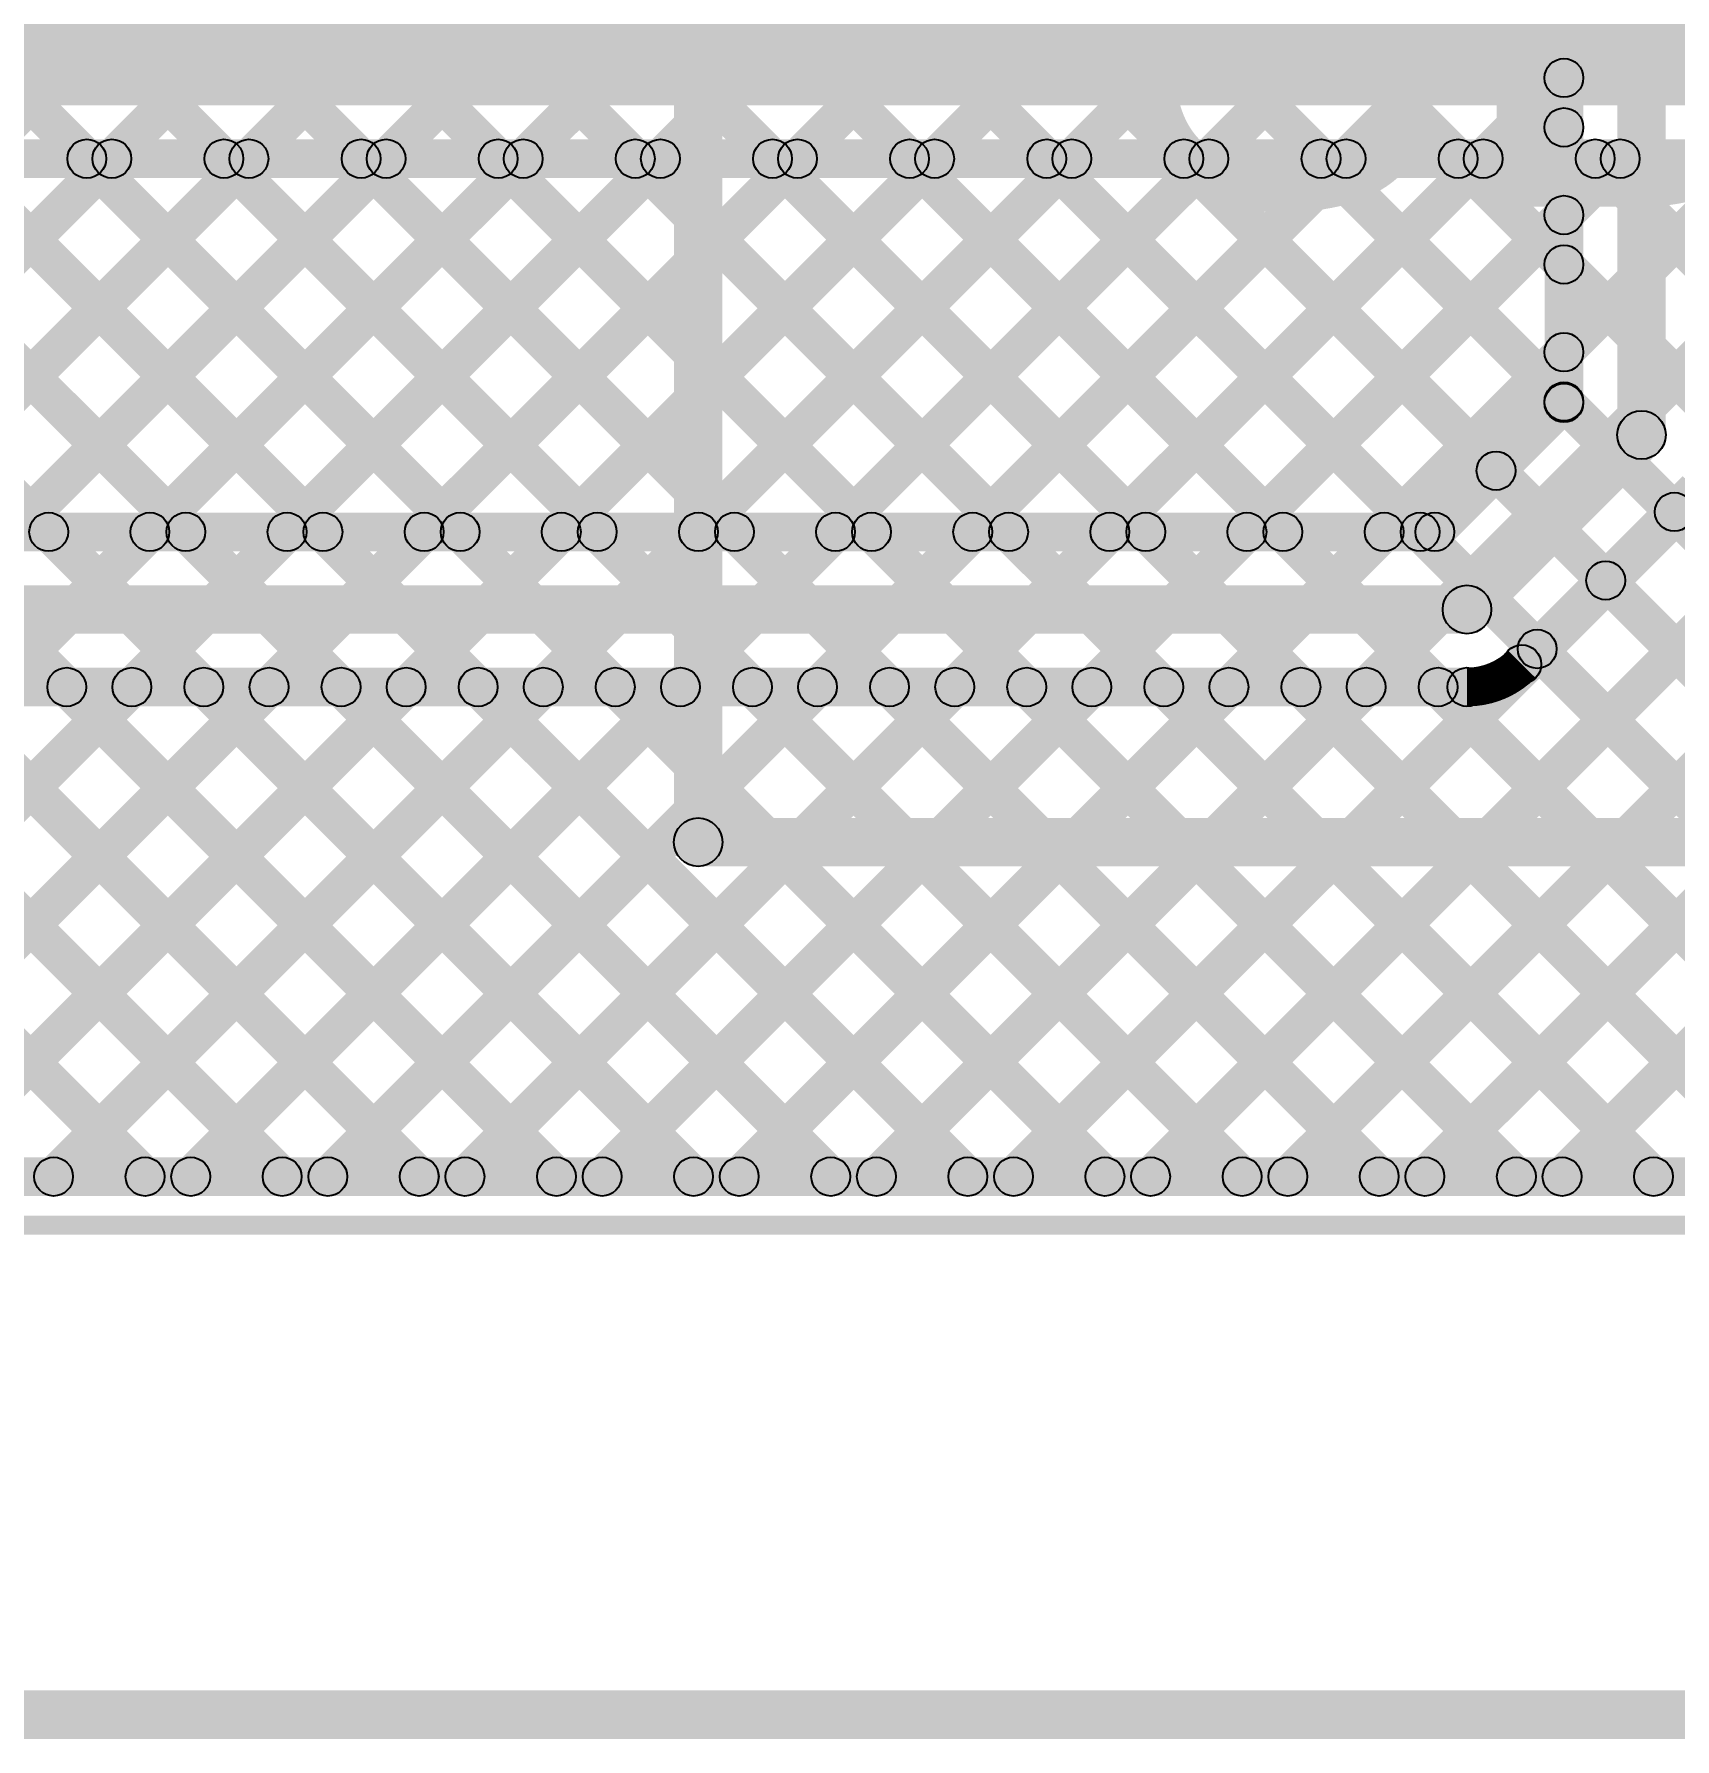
# Model space of a CAD drawing. Header units: millimetres. Extents: x 2.38 to 5.72, y -0.36 to 1.72.
# Drawn here: x 4.6115 to 4.9499, y -0.142 to 0.2097 of the extents above; entities that cross this region are included whole.
import ezdxf

# ---------------------------------------------------------------- set-up
doc = ezdxf.new("R2010")
doc.units = ezdxf.units.MM
doc.header["$MEASUREMENT"] = 0
for name, color, linetype in [('BottomLayer', 5, 'Continuous'), ('BottomOverlay', 54, 'Continuous'), ('Mechanical1', 6, 'Continuous'), ('Mechanical2', 216, 'Continuous'), ('TopLayer', 1, 'Continuous'), ('TopOverlay', 2, 'Continuous'), ('TopPaste', 8, 'Continuous'), ('TopSolder', 216, 'Continuous')]:
    doc.layers.add(name, color=color, linetype=linetype)

# ---------------------------------------------------------------- blocks, each defined once
blk = doc.blocks.new('S______B______4')
at = {"layer": 'TopLayer'}
for points in [[(-0.045, -0.0175), (-0.045, 0.0175), (-0.015, 0.0175), (-0.015, -0.0175)], [(0.015, -0.0175), (0.015, 0.0175), (0.045, 0.0175), (0.045, -0.0175)]]:
    blk.add_hatch(color=1, dxfattribs=at).paths.add_polyline_path(points)
at = {"layer": 'TopOverlay'}
h = blk.add_hatch(color=2, dxfattribs=at)
edge = h.paths.add_edge_path()
edge.add_arc((-0.05, 0.022), 0.0025, 0, 360)
h = blk.add_hatch(color=2, dxfattribs=at)
edge = h.paths.add_edge_path()
edge.add_arc((-0.05, 0.022), 0.0025, 0, 360)
for points in [[(-0.0525, 0.022), (-0.0475, 0.022), (-0.0475, -0.022), (-0.0525, -0.022)], [(0.05, 0.0245), (0.05, 0.0195), (-0.05, 0.0195), (-0.05, 0.0245)], [(0.0475, 0.022), (0.0525, 0.022), (0.0525, -0.022), (0.0475, -0.022)], [(0.05, -0.0195), (0.05, -0.0245), (-0.05, -0.0245), (-0.05, -0.0195)]]:
    blk.add_hatch(color=2, dxfattribs=at).paths.add_polyline_path(points)
h = blk.add_hatch(color=2, dxfattribs=at)
edge = h.paths.add_edge_path()
edge.add_arc((0.05, 0.022), 0.0025, 0, 360)
h = blk.add_hatch(color=2, dxfattribs=at)
edge = h.paths.add_edge_path()
edge.add_arc((0.05, 0.022), 0.0025, 0, 360)
h = blk.add_hatch(color=2, dxfattribs=at)
edge = h.paths.add_edge_path()
edge.add_arc((-0.05, -0.022), 0.0025, 0, 360)
h = blk.add_hatch(color=2, dxfattribs=at)
edge = h.paths.add_edge_path()
edge.add_arc((-0.05, -0.022), 0.0025, 0, 360)
h = blk.add_hatch(color=2, dxfattribs=at)
edge = h.paths.add_edge_path()
edge.add_arc((0.05, -0.022), 0.0025, 0, 360)
h = blk.add_hatch(color=2, dxfattribs=at)
edge = h.paths.add_edge_path()
edge.add_arc((0.05, -0.022), 0.0025, 0, 360)
at = {"layer": 'TopPaste'}
for points in [[(-0.045, -0.0175), (-0.045, 0.0175), (-0.015, 0.0175), (-0.015, -0.0175)], [(0.015, -0.0175), (0.015, 0.0175), (0.045, 0.0175), (0.045, -0.0175)]]:
    blk.add_hatch(color=8, dxfattribs=at).paths.add_polyline_path(points)
at = {"layer": 'TopSolder'}
for points in [[(-0.049, -0.0215), (-0.049, 0.0215), (-0.011, 0.0215), (-0.011, -0.0215)], [(0.011, -0.0215), (0.011, 0.0215), (0.049, 0.0215), (0.049, -0.0215)]]:
    blk.add_hatch(color=216, dxfattribs=at).paths.add_polyline_path(points)
at = {"layer": 'TopOverlay'}
for centre in [(-0.05, 0.022), (-0.05, 0.022), (0.05, 0.022), (0.05, 0.022), (-0.05, -0.022), (-0.05, -0.022), (0.05, -0.022), (0.05, -0.022)]:
    blk.add_circle(centre, 0.0025, dxfattribs=at)
blk.add_text('SB1', height=0.08, rotation=-180, dxfattribs=at).set_placement((0.195, 0.03))
blk = doc.blocks.new('S3B_XH_A_1_LF__SN__B_24')
at = {"layer": 'BottomOverlay'}
for points in [[(0.293, 0.307), (0.293, 0.297), (-0.093, 0.297), (-0.093, 0.307)], [(0.288, 0.302), (0.298, 0.302), (0.298, -0.152), (0.288, -0.152)]]:
    blk.add_hatch(color=54, dxfattribs=at).paths.add_polyline_path(points)
h = blk.add_hatch(color=54, dxfattribs=at)
edge = h.paths.add_edge_path()
edge.add_arc((0.293, 0.302), 0.005, 0, 360)
h = blk.add_hatch(color=54, dxfattribs=at)
edge = h.paths.add_edge_path()
edge.add_arc((0.293, 0.302), 0.005, 0, 360)
blk.add_circle((0.293, 0.302), 0.005, dxfattribs=at)
blk.add_circle((0.293, 0.302), 0.005, dxfattribs=at)

msp = doc.modelspace()

# ---------------------------------------------------------------- hatches: boundary and pattern name
at = {"layer": 'BottomLayer'}
for points in [[(4.58413, 0.16326), (4.57848, 0.16892), (4.92894, 0.51938), (4.93459, 0.51372)], [(4.6226, 0.46092), (4.62825, 0.46658), (4.92983, 0.16501), (4.92417, 0.15935)], [(4.6226, 0.43264), (4.62825, 0.4383), (4.92983, 0.13672), (4.92417, 0.13107)], [(4.6226, 0.40436), (4.62825, 0.41001), (4.91582, 0.12245), (4.91016, 0.11679)], [(4.6226, 0.37607), (4.62825, 0.38173), (4.90015, 0.10983), (4.8945, 0.10417)], [(4.6226, 0.34779), (4.62825, 0.35344), (4.87187, 0.10983), (4.86621, 0.10417)], [(4.58023, 0.13107), (4.57457, 0.13673), (4.78845, 0.35061), (4.79411, 0.34495)], [(4.948, 0.127), (4.938, 0.127), (4.938, 0.345), (4.948, 0.345)], [(4.59103, 0.11359), (4.58538, 0.11925), (4.79276, 0.32664), (4.79842, 0.32098)], [(4.6226, 0.3195), (4.62825, 0.32516), (4.84359, 0.10983), (4.83793, 0.10417)], [(4.69475, 0.10417), (4.68909, 0.10983), (4.89862, 0.31936), (4.90428, 0.3137)], [(4.60989, 0.10417), (4.60424, 0.10983), (4.80425, 0.30985), (4.80991, 0.30419)], [(4.72303, 0.10417), (4.71737, 0.10983), (4.91298, 0.30543), (4.91863, 0.29977)], [(4.53334, 0.29563), (4.53899, 0.30128), (4.73045, 0.10983), (4.72479, 0.10417)], [(4.56162, 0.29563), (4.56728, 0.30128), (4.75873, 0.10983), (4.75308, 0.10417)], [(4.5899, 0.29563), (4.59556, 0.30128), (4.78702, 0.10983), (4.78136, 0.10417)], [(4.61819, 0.29563), (4.62385, 0.30128), (4.8153, 0.10983), (4.80965, 0.10417)], [(4.81683, 0.29497), (4.82249, 0.30063), (4.92983, 0.19329), (4.92417, 0.18763)], [(4.63818, 0.10417), (4.63252, 0.10983), (4.82125, 0.29855), (4.8269, 0.2929)], [(4.931, 0.13363), (4.923, 0.13363), (4.923, 0.29724), (4.931, 0.29724)], [(4.66646, 0.10417), (4.66081, 0.10983), (4.84557, 0.2946), (4.85123, 0.28894)], [(4.75132, 0.10417), (4.74566, 0.10983), (4.92417, 0.28834), (4.92983, 0.28268)], [(4.81631, -0.02883), (4.81065, -0.02317), (5.11717, 0.28335), (5.12283, 0.27769)], [(4.7796, 0.10417), (4.77394, 0.10983), (4.92417, 0.26006), (4.92983, 0.2544)], [(4.57217, 0.22851), (4.57783, 0.23417), (4.70216, 0.10983), (4.69651, 0.10417)], [(4.80788, 0.10417), (4.80223, 0.10983), (4.92417, 0.23177), (4.92983, 0.22612)], [(4.57406, 0.19833), (4.57972, 0.20399), (4.67388, 0.10983), (4.66822, 0.10417)], [(4.83617, 0.10417), (4.83051, 0.10983), (4.92417, 0.20349), (4.92983, 0.19783)], [(4.90116, -0.02883), (4.8955, -0.02317), (5.11717, 0.1985), (5.12283, 0.19284)], [(4.86445, 0.10417), (4.8588, 0.10983), (4.92417, 0.1752), (4.92983, 0.16955)], [(4.5776, 0.16651), (4.58325, 0.17217), (4.6456, 0.10983), (4.63994, 0.10417)], [(4.92944, -0.02883), (4.92379, -0.02317), (5.11717, 0.17021), (5.12283, 0.16456)], [(4.57353, 0.1423), (4.57918, 0.14796), (4.61731, 0.10983), (4.61166, 0.10417)], [(4.89274, 0.10417), (4.88708, 0.10983), (4.92417, 0.14692), (4.92983, 0.14126)], [(4.9032, 0.10417), (4.89754, 0.10983), (4.92417, 0.13646), (4.92983, 0.1308)], [(4.91054, 0.08746), (4.90346, 0.09454), (4.93946, 0.13054), (4.94654, 0.12346)], [(4.92116, 0.07687), (4.9155, 0.08253), (4.95147, 0.1185), (4.95713, 0.11284)], [(4.52217, 0.1088), (4.52783, 0.11446), (4.66546, -0.02317), (4.6598, -0.02883)], [(4.94693, 0.10831), (4.95259, 0.11396), (5.08972, -0.02317), (5.08407, -0.02883)], [(4.59763, 0.103), (4.59763, 0.111), (4.90037, 0.111), (4.90037, 0.103)], [(4.84459, -0.02883), (4.83893, -0.02317), (4.97071, 0.1086), (4.97636, 0.10294)], [(4.93279, 0.09416), (4.93845, 0.09982), (5.06144, -0.02317), (5.05578, -0.02883)], [(4.591, 0.086), (4.591, 0.096), (4.907, 0.096), (4.907, 0.086)], [(4.87287, -0.02883), (4.86722, -0.02317), (4.98397, 0.09358), (4.98962, 0.08792)], [(4.51702, 0.08567), (4.52267, 0.09133), (4.63717, -0.02317), (4.63152, -0.02883)], [(4.91865, 0.08002), (4.92431, 0.08568), (5.03315, -0.02317), (5.0275, -0.02883)], [(4.53346, -0.02883), (4.52781, -0.02317), (4.62881, 0.07783), (4.63446, 0.07217)], [(4.56175, -0.02883), (4.55609, -0.02317), (4.65709, 0.07783), (4.66275, 0.07217)], [(4.59003, -0.02883), (4.58437, -0.02317), (4.68537, 0.07783), (4.69103, 0.07217)], [(4.58705, 0.07221), (4.5927, 0.07787), (4.69374, -0.02317), (4.68809, -0.02883)], [(4.591, 0.071), (4.591, 0.079), (4.907, 0.079), (4.907, 0.071)], [(4.61832, -0.02883), (4.61266, -0.02317), (4.71366, 0.07783), (4.71932, 0.07217)], [(4.61537, 0.07217), (4.62103, 0.07783), (4.72203, -0.02317), (4.71637, -0.02883)], [(4.6466, -0.02883), (4.64094, -0.02317), (4.74194, 0.07783), (4.7476, 0.07217)], [(4.64366, 0.07217), (4.64931, 0.07783), (4.75031, -0.02317), (4.74466, -0.02883)], [(4.67488, -0.02883), (4.66923, -0.02317), (4.77023, 0.07783), (4.77588, 0.07217)], [(4.67194, 0.07217), (4.6776, 0.07783), (4.7786, -0.02317), (4.77294, -0.02883)], [(4.70317, -0.02883), (4.69751, -0.02317), (4.79851, 0.07783), (4.80417, 0.07217)], [(4.70022, 0.07217), (4.70588, 0.07783), (4.80688, -0.02317), (4.80122, -0.02883)], [(4.73145, -0.02883), (4.7258, -0.02317), (4.8268, 0.07783), (4.83245, 0.07217)], [(4.72851, 0.07217), (4.73416, 0.07783), (4.83516, -0.02317), (4.82951, -0.02883)], [(4.75974, -0.02883), (4.75408, -0.02317), (4.85508, 0.07783), (4.86074, 0.07217)], [(4.75679, 0.07217), (4.76245, 0.07783), (4.86345, -0.02317), (4.85779, -0.02883)], [(4.78802, -0.02883), (4.78236, -0.02317), (4.88336, 0.07783), (4.88902, 0.07217)], [(4.78508, 0.07217), (4.79073, 0.07783), (4.89173, -0.02317), (4.88608, -0.02883)], [(4.81336, 0.07217), (4.81902, 0.07783), (4.92002, -0.02317), (4.91436, -0.02883)], [(4.84165, 0.07217), (4.8473, 0.07783), (4.9483, -0.02317), (4.94265, -0.02883)], [(4.86993, 0.07217), (4.87559, 0.07783), (4.97659, -0.02317), (4.97093, -0.02883)], [(4.89821, 0.07217), (4.90387, 0.07783), (5.00487, -0.02317), (4.99921, -0.02883)], [(3.107, -0.03), (3.107, -0.022), (5.12, -0.022), (5.12, -0.03)]]:
    msp.add_hatch(color=5, dxfattribs=at).paths.add_polyline_path(points)
h = msp.add_hatch(color=5, dxfattribs=at)
edge = h.paths.add_edge_path()
edge.add_arc((4.927, 0.20066), 0.004, 0, 360)
h = msp.add_hatch(color=5, dxfattribs=at)
edge = h.paths.add_edge_path()
edge.add_arc((4.927, 0.19046), 0.004, 0, 360)
h = msp.add_hatch(color=5, dxfattribs=at)
edge = h.paths.add_edge_path()
edge.add_arc((4.927, 0.17238), 0.004, 0, 360)
h = msp.add_hatch(color=5, dxfattribs=at)
edge = h.paths.add_edge_path()
edge.add_arc((4.927, 0.16218), 0.004, 0, 360)
h = msp.add_hatch(color=5, dxfattribs=at)
edge = h.paths.add_edge_path()
edge.add_arc((4.927, 0.14409), 0.004, 0, 360)
h = msp.add_hatch(color=5, dxfattribs=at)
edge = h.paths.add_edge_path()
edge.add_arc((4.927, 0.1339), 0.004, 0, 360)
h = msp.add_hatch(color=5, dxfattribs=at)
edge = h.paths.add_edge_path()
edge.add_arc((4.927, 0.13363), 0.004, 0, 360)
h = msp.add_hatch(color=5, dxfattribs=at)
edge = h.paths.add_edge_path()
edge.add_arc((4.927, 0.13363), 0.004, 0, 360)
h = msp.add_hatch(color=5, dxfattribs=at)
edge = h.paths.add_edge_path()
edge.add_arc((4.943, 0.127), 0.005, 0, 360)
h = msp.add_hatch(color=5, dxfattribs=at)
edge = h.paths.add_edge_path()
edge.add_arc((4.943, 0.127), 0.005, 0, 360)
h = msp.add_hatch(color=5, dxfattribs=at)
edge = h.paths.add_edge_path()
edge.add_arc((4.91299, 0.11962), 0.004, 0, 360)
h = msp.add_hatch(color=5, dxfattribs=at)
edge = h.paths.add_edge_path()
edge.add_arc((4.94976, 0.11113), 0.004, 0, 360)
h = msp.add_hatch(color=5, dxfattribs=at)
edge = h.paths.add_edge_path()
edge.add_arc((4.61448, 0.107), 0.004, 0, 360)
h = msp.add_hatch(color=5, dxfattribs=at)
edge = h.paths.add_edge_path()
edge.add_arc((4.63535, 0.107), 0.004, 0, 360)
h = msp.add_hatch(color=5, dxfattribs=at)
edge = h.paths.add_edge_path()
edge.add_arc((4.64277, 0.107), 0.004, 0, 360)
h = msp.add_hatch(color=5, dxfattribs=at)
edge = h.paths.add_edge_path()
edge.add_arc((4.66363, 0.107), 0.004, 0, 360)
h = msp.add_hatch(color=5, dxfattribs=at)
edge = h.paths.add_edge_path()
edge.add_arc((4.67105, 0.107), 0.004, 0, 360)
h = msp.add_hatch(color=5, dxfattribs=at)
edge = h.paths.add_edge_path()
edge.add_arc((4.69192, 0.107), 0.004, 0, 360)
h = msp.add_hatch(color=5, dxfattribs=at)
edge = h.paths.add_edge_path()
edge.add_arc((4.69934, 0.107), 0.004, 0, 360)
h = msp.add_hatch(color=5, dxfattribs=at)
edge = h.paths.add_edge_path()
edge.add_arc((4.7202, 0.107), 0.004, 0, 360)
h = msp.add_hatch(color=5, dxfattribs=at)
edge = h.paths.add_edge_path()
edge.add_arc((4.72762, 0.107), 0.004, 0, 360)
h = msp.add_hatch(color=5, dxfattribs=at)
edge = h.paths.add_edge_path()
edge.add_arc((4.74849, 0.107), 0.004, 0, 360)
h = msp.add_hatch(color=5, dxfattribs=at)
edge = h.paths.add_edge_path()
edge.add_arc((4.75591, 0.107), 0.004, 0, 360)
h = msp.add_hatch(color=5, dxfattribs=at)
edge = h.paths.add_edge_path()
edge.add_arc((4.77677, 0.107), 0.004, 0, 360)
h = msp.add_hatch(color=5, dxfattribs=at)
edge = h.paths.add_edge_path()
edge.add_arc((4.78419, 0.107), 0.004, 0, 360)
h = msp.add_hatch(color=5, dxfattribs=at)
edge = h.paths.add_edge_path()
edge.add_arc((4.80506, 0.107), 0.004, 0, 360)
h = msp.add_hatch(color=5, dxfattribs=at)
edge = h.paths.add_edge_path()
edge.add_arc((4.81247, 0.107), 0.004, 0, 360)
h = msp.add_hatch(color=5, dxfattribs=at)
edge = h.paths.add_edge_path()
edge.add_arc((4.83334, 0.107), 0.004, 0, 360)
h = msp.add_hatch(color=5, dxfattribs=at)
edge = h.paths.add_edge_path()
edge.add_arc((4.84076, 0.107), 0.004, 0, 360)
h = msp.add_hatch(color=5, dxfattribs=at)
edge = h.paths.add_edge_path()
edge.add_arc((4.86162, 0.107), 0.004, 0, 360)
h = msp.add_hatch(color=5, dxfattribs=at)
edge = h.paths.add_edge_path()
edge.add_arc((4.86904, 0.107), 0.004, 0, 360)
h = msp.add_hatch(color=5, dxfattribs=at)
edge = h.paths.add_edge_path()
edge.add_arc((4.88991, 0.107), 0.004, 0, 360)
h = msp.add_hatch(color=5, dxfattribs=at)
edge = h.paths.add_edge_path()
edge.add_arc((4.89733, 0.107), 0.004, 0, 360)
h = msp.add_hatch(color=5, dxfattribs=at)
edge = h.paths.add_edge_path()
edge.add_arc((4.90037, 0.107), 0.004, 0, 360)
h = msp.add_hatch(color=5, dxfattribs=at)
edge = h.paths.add_edge_path()
edge.add_arc((4.90037, 0.107), 0.004, 0, 360)
h = msp.add_hatch(color=5, dxfattribs=at)
edge = h.paths.add_edge_path()
edge.add_arc((4.93562, 0.09699), 0.004, 0, 360)
h = msp.add_hatch(color=5, dxfattribs=at)
edge = h.paths.add_edge_path()
edge.add_arc((4.907, 0.091), 0.005, 0, 360)
h = msp.add_hatch(color=5, dxfattribs=at)
edge = h.paths.add_edge_path()
edge.add_arc((4.907, 0.091), 0.005, 0, 360)
h = msp.add_hatch(color=5, dxfattribs=at)
edge = h.paths.add_edge_path()
edge.add_arc((4.92148, 0.08285), 0.004, 0, 360)
h = msp.add_hatch(color=5, dxfattribs=at)
edge = h.paths.add_edge_path()
edge.add_arc((4.91831, 0.07969), 0.004, 0, 360)
h = msp.add_hatch(color=5, dxfattribs=at)
edge = h.paths.add_edge_path()
edge.add_arc((4.91833, 0.0797), 0.004, 0, 360)
h = msp.add_hatch(color=5, dxfattribs=at)
edge = h.paths.add_edge_path()
edge.add_arc((4.91833, 0.0797), 0.004, 0, 360)
h = msp.add_hatch(color=5, dxfattribs=at)
edge = h.paths.add_edge_path()
edge.add_arc((4.6182, 0.075), 0.004, 0, 360)
h = msp.add_hatch(color=5, dxfattribs=at)
edge = h.paths.add_edge_path()
edge.add_arc((4.63163, 0.075), 0.004, 0, 360)
h = msp.add_hatch(color=5, dxfattribs=at)
edge = h.paths.add_edge_path()
edge.add_arc((4.64648, 0.075), 0.004, 0, 360)
h = msp.add_hatch(color=5, dxfattribs=at)
edge = h.paths.add_edge_path()
edge.add_arc((4.65992, 0.075), 0.004, 0, 360)
h = msp.add_hatch(color=5, dxfattribs=at)
edge = h.paths.add_edge_path()
edge.add_arc((4.67477, 0.075), 0.004, 0, 360)
h = msp.add_hatch(color=5, dxfattribs=at)
edge = h.paths.add_edge_path()
edge.add_arc((4.6882, 0.075), 0.004, 0, 360)
h = msp.add_hatch(color=5, dxfattribs=at)
edge = h.paths.add_edge_path()
edge.add_arc((4.70305, 0.075), 0.004, 0, 360)
h = msp.add_hatch(color=5, dxfattribs=at)
edge = h.paths.add_edge_path()
edge.add_arc((4.71649, 0.075), 0.004, 0, 360)
h = msp.add_hatch(color=5, dxfattribs=at)
edge = h.paths.add_edge_path()
edge.add_arc((4.73134, 0.075), 0.004, 0, 360)
h = msp.add_hatch(color=5, dxfattribs=at)
edge = h.paths.add_edge_path()
edge.add_arc((4.74477, 0.075), 0.004, 0, 360)
h = msp.add_hatch(color=5, dxfattribs=at)
edge = h.paths.add_edge_path()
edge.add_arc((4.75962, 0.075), 0.004, 0, 360)
h = msp.add_hatch(color=5, dxfattribs=at)
edge = h.paths.add_edge_path()
edge.add_arc((4.77306, 0.075), 0.004, 0, 360)
h = msp.add_hatch(color=5, dxfattribs=at)
edge = h.paths.add_edge_path()
edge.add_arc((4.78791, 0.075), 0.004, 0, 360)
h = msp.add_hatch(color=5, dxfattribs=at)
edge = h.paths.add_edge_path()
edge.add_arc((4.80134, 0.075), 0.004, 0, 360)
h = msp.add_hatch(color=5, dxfattribs=at)
edge = h.paths.add_edge_path()
edge.add_arc((4.81619, 0.075), 0.004, 0, 360)
h = msp.add_hatch(color=5, dxfattribs=at)
edge = h.paths.add_edge_path()
edge.add_arc((4.82962, 0.075), 0.004, 0, 360)
h = msp.add_hatch(color=5, dxfattribs=at)
edge = h.paths.add_edge_path()
edge.add_arc((4.84447, 0.075), 0.004, 0, 360)
h = msp.add_hatch(color=5, dxfattribs=at)
edge = h.paths.add_edge_path()
edge.add_arc((4.85791, 0.075), 0.004, 0, 360)
h = msp.add_hatch(color=5, dxfattribs=at)
edge = h.paths.add_edge_path()
edge.add_arc((4.87276, 0.075), 0.004, 0, 360)
h = msp.add_hatch(color=5, dxfattribs=at)
edge = h.paths.add_edge_path()
edge.add_arc((4.88619, 0.075), 0.004, 0, 360)
h = msp.add_hatch(color=5, dxfattribs=at)
edge = h.paths.add_edge_path()
edge.add_arc((4.90104, 0.075), 0.004, 0, 360)
h = msp.add_hatch(color=5, dxfattribs=at)
edge = h.paths.add_edge_path()
edge.add_arc((4.907, 0.075), 0.004, 0, 360)
h = msp.add_hatch(color=5, dxfattribs=at)
edge = h.paths.add_edge_path()
edge.add_arc((4.907, 0.075), 0.004, 0, 360)
h = msp.add_hatch(color=5, dxfattribs=at)
edge = h.paths.add_edge_path()
edge.add_arc((4.907, 0.075), 0.004, 0, 360)
h = msp.add_hatch(color=5, dxfattribs=at)
edge = h.paths.add_edge_path()
edge.add_arc((4.61549, -0.026), 0.004, 0, 360)
h = msp.add_hatch(color=5, dxfattribs=at)
edge = h.paths.add_edge_path()
edge.add_arc((4.63435, -0.026), 0.004, 0, 360)
h = msp.add_hatch(color=5, dxfattribs=at)
edge = h.paths.add_edge_path()
edge.add_arc((4.64377, -0.026), 0.004, 0, 360)
h = msp.add_hatch(color=5, dxfattribs=at)
edge = h.paths.add_edge_path()
edge.add_arc((4.66263, -0.026), 0.004, 0, 360)
h = msp.add_hatch(color=5, dxfattribs=at)
edge = h.paths.add_edge_path()
edge.add_arc((4.67206, -0.026), 0.004, 0, 360)
h = msp.add_hatch(color=5, dxfattribs=at)
edge = h.paths.add_edge_path()
edge.add_arc((4.69091, -0.026), 0.004, 0, 360)
h = msp.add_hatch(color=5, dxfattribs=at)
edge = h.paths.add_edge_path()
edge.add_arc((4.70034, -0.026), 0.004, 0, 360)
h = msp.add_hatch(color=5, dxfattribs=at)
edge = h.paths.add_edge_path()
edge.add_arc((4.7192, -0.026), 0.004, 0, 360)
h = msp.add_hatch(color=5, dxfattribs=at)
edge = h.paths.add_edge_path()
edge.add_arc((4.72862, -0.026), 0.004, 0, 360)
h = msp.add_hatch(color=5, dxfattribs=at)
edge = h.paths.add_edge_path()
edge.add_arc((4.74748, -0.026), 0.004, 0, 360)
h = msp.add_hatch(color=5, dxfattribs=at)
edge = h.paths.add_edge_path()
edge.add_arc((4.75691, -0.026), 0.004, 0, 360)
h = msp.add_hatch(color=5, dxfattribs=at)
edge = h.paths.add_edge_path()
edge.add_arc((4.77577, -0.026), 0.004, 0, 360)
h = msp.add_hatch(color=5, dxfattribs=at)
edge = h.paths.add_edge_path()
edge.add_arc((4.78519, -0.026), 0.004, 0, 360)
h = msp.add_hatch(color=5, dxfattribs=at)
edge = h.paths.add_edge_path()
edge.add_arc((4.80405, -0.026), 0.004, 0, 360)
h = msp.add_hatch(color=5, dxfattribs=at)
edge = h.paths.add_edge_path()
edge.add_arc((4.81348, -0.026), 0.004, 0, 360)
h = msp.add_hatch(color=5, dxfattribs=at)
edge = h.paths.add_edge_path()
edge.add_arc((4.83234, -0.026), 0.004, 0, 360)
h = msp.add_hatch(color=5, dxfattribs=at)
edge = h.paths.add_edge_path()
edge.add_arc((4.84176, -0.026), 0.004, 0, 360)
h = msp.add_hatch(color=5, dxfattribs=at)
edge = h.paths.add_edge_path()
edge.add_arc((4.86062, -0.026), 0.004, 0, 360)
h = msp.add_hatch(color=5, dxfattribs=at)
edge = h.paths.add_edge_path()
edge.add_arc((4.87005, -0.026), 0.004, 0, 360)
h = msp.add_hatch(color=5, dxfattribs=at)
edge = h.paths.add_edge_path()
edge.add_arc((4.88891, -0.026), 0.004, 0, 360)
h = msp.add_hatch(color=5, dxfattribs=at)
edge = h.paths.add_edge_path()
edge.add_arc((4.89833, -0.026), 0.004, 0, 360)
h = msp.add_hatch(color=5, dxfattribs=at)
edge = h.paths.add_edge_path()
edge.add_arc((4.91719, -0.026), 0.004, 0, 360)
h = msp.add_hatch(color=5, dxfattribs=at)
edge = h.paths.add_edge_path()
edge.add_arc((4.92661, -0.026), 0.004, 0, 360)
h = msp.add_hatch(color=5, dxfattribs=at)
edge = h.paths.add_edge_path()
edge.add_arc((4.94547, -0.026), 0.004, 0, 360)
at = {"layer": 'Mechanical1'}
msp.add_hatch(color=6, dxfattribs=at).paths.add_polyline_path([(4.29497, -0.142), (4.29497, -0.132), (5.14821, -0.132), (5.14821, -0.142)])
at = {"layer": 'Mechanical2'}
msp.add_hatch(color=216, dxfattribs=at).paths.add_polyline_path([(3.08128, -0.038), (3.08128, -0.03406), (5.14821, -0.03406), (5.14821, -0.038)])
at = {"layer": 'TopLayer'}
for points in [[(4.567, 0.195), (4.567, 0.215), (4.998, 0.215), (4.998, 0.195)], [(4.44861, -0.02883), (4.44295, -0.02317), (4.65295, 0.18683), (4.65861, 0.18117)], [(4.47689, -0.02883), (4.47124, -0.02317), (4.68124, 0.18683), (4.68689, 0.18117)], [(4.50518, -0.02883), (4.49952, -0.02317), (4.70952, 0.18683), (4.71518, 0.18117)], [(4.53346, -0.02883), (4.52781, -0.02317), (4.73781, 0.18683), (4.74346, 0.18117)], [(4.56175, -0.02883), (4.55609, -0.02317), (4.76609, 0.18683), (4.77175, 0.18117)], [(4.58023, 0.13107), (4.57457, 0.13673), (4.62467, 0.18683), (4.63033, 0.18117)], [(4.57736, 0.18), (4.57736, 0.188), (4.972, 0.188), (4.972, 0.18)], [(4.59003, -0.02883), (4.58437, -0.02317), (4.79437, 0.18683), (4.80003, 0.18117)], [(4.59122, 0.18117), (4.59688, 0.18683), (4.80688, -0.02317), (4.80122, -0.02883)], [(4.61832, -0.02883), (4.61266, -0.02317), (4.82266, 0.18683), (4.82832, 0.18117)], [(4.61951, 0.18117), (4.62516, 0.18683), (4.83516, -0.02317), (4.82951, -0.02883)], [(4.6466, -0.02883), (4.64094, -0.02317), (4.85094, 0.18683), (4.8566, 0.18117)], [(4.64779, 0.18117), (4.65345, 0.18683), (4.86345, -0.02317), (4.85779, -0.02883)], [(4.67488, -0.02883), (4.66923, -0.02317), (4.87923, 0.18683), (4.88488, 0.18117)], [(4.67608, 0.18117), (4.68173, 0.18683), (4.89173, -0.02317), (4.88608, -0.02883)], [(4.70317, -0.02883), (4.69751, -0.02317), (4.90751, 0.18683), (4.91317, 0.18117)], [(4.70436, 0.18117), (4.71002, 0.18683), (4.92002, -0.02317), (4.91436, -0.02883)], [(4.73145, -0.02883), (4.7258, -0.02317), (4.9358, 0.18683), (4.94145, 0.18117)], [(4.73265, 0.18117), (4.7383, 0.18683), (4.9483, -0.02317), (4.94265, -0.02883)], [(4.75974, -0.02883), (4.75408, -0.02317), (4.96408, 0.18683), (4.96974, 0.18117)], [(4.76093, 0.18117), (4.76659, 0.18683), (4.97659, -0.02317), (4.97093, -0.02883)], [(4.78921, 0.18117), (4.79487, 0.18683), (5.00487, -0.02317), (4.99921, -0.02883)], [(4.8175, 0.18117), (4.82315, 0.18683), (5.03315, -0.02317), (5.0275, -0.02883)], [(4.84578, 0.18117), (4.85144, 0.18683), (5.06144, -0.02317), (5.05578, -0.02883)], [(4.87407, 0.18117), (4.87972, 0.18683), (5.08972, -0.02317), (5.08407, -0.02883)], [(4.90235, 0.18117), (4.90801, 0.18683), (4.97183, 0.12301), (4.96617, 0.11735)], [(4.93063, 0.18117), (4.93629, 0.18683), (4.97183, 0.15129), (4.96617, 0.14563)], [(4.5776, 0.16651), (4.58325, 0.17217), (4.7786, -0.02317), (4.77294, -0.02883)], [(4.78802, -0.02883), (4.78236, -0.02317), (4.96617, 0.16064), (4.97183, 0.15498)], [(4.57353, 0.1423), (4.57918, 0.14796), (4.75031, -0.02317), (4.74466, -0.02883)], [(4.81631, -0.02883), (4.81065, -0.02317), (4.96617, 0.13235), (4.97183, 0.12669)], [(4.5739, 0.11364), (4.57955, 0.1193), (4.72203, -0.02317), (4.71637, -0.02883)], [(4.90116, -0.02883), (4.8955, -0.02317), (5.0365, 0.11783), (5.04216, 0.11217)], [(4.92944, -0.02883), (4.92379, -0.02317), (5.06479, 0.11783), (5.07044, 0.11217)], [(4.49552, 0.10717), (4.50117, 0.11283), (4.63717, -0.02317), (4.63152, -0.02883)], [(4.5238, 0.10717), (4.52946, 0.11283), (4.66546, -0.02317), (4.6598, -0.02883)], [(4.55831, 0.10095), (4.56397, 0.1066), (4.69374, -0.02317), (4.68809, -0.02883)], [(4.84459, -0.02883), (4.83893, -0.02317), (4.97071, 0.1086), (4.97636, 0.10294)], [(4.87287, -0.02883), (4.86722, -0.02317), (4.98397, 0.09358), (4.98962, 0.08792)], [(3.109, -0.03), (3.109, -0.022), (5.118, -0.022), (5.118, -0.03)]]:
    msp.add_hatch(color=1, dxfattribs=at).paths.add_polyline_path(points)
h = msp.add_hatch(color=1, dxfattribs=at)
edge = h.paths.add_edge_path()
edge.add_arc((4.62234, 0.184), 0.004, 0, 360)
h = msp.add_hatch(color=1, dxfattribs=at)
edge = h.paths.add_edge_path()
edge.add_arc((4.6275, 0.184), 0.004, 0, 360)
h = msp.add_hatch(color=1, dxfattribs=at)
edge = h.paths.add_edge_path()
edge.add_arc((4.65062, 0.184), 0.004, 0, 360)
h = msp.add_hatch(color=1, dxfattribs=at)
edge = h.paths.add_edge_path()
edge.add_arc((4.65578, 0.184), 0.004, 0, 360)
h = msp.add_hatch(color=1, dxfattribs=at)
edge = h.paths.add_edge_path()
edge.add_arc((4.67891, 0.184), 0.004, 0, 360)
h = msp.add_hatch(color=1, dxfattribs=at)
edge = h.paths.add_edge_path()
edge.add_arc((4.68407, 0.184), 0.004, 0, 360)
h = msp.add_hatch(color=1, dxfattribs=at)
edge = h.paths.add_edge_path()
edge.add_arc((4.70719, 0.184), 0.004, 0, 360)
h = msp.add_hatch(color=1, dxfattribs=at)
edge = h.paths.add_edge_path()
edge.add_arc((4.71235, 0.184), 0.004, 0, 360)
h = msp.add_hatch(color=1, dxfattribs=at)
edge = h.paths.add_edge_path()
edge.add_arc((4.73547, 0.184), 0.004, 0, 360)
h = msp.add_hatch(color=1, dxfattribs=at)
edge = h.paths.add_edge_path()
edge.add_arc((4.74063, 0.184), 0.004, 0, 360)
h = msp.add_hatch(color=1, dxfattribs=at)
edge = h.paths.add_edge_path()
edge.add_arc((4.76376, 0.184), 0.004, 0, 360)
h = msp.add_hatch(color=1, dxfattribs=at)
edge = h.paths.add_edge_path()
edge.add_arc((4.76892, 0.184), 0.004, 0, 360)
h = msp.add_hatch(color=1, dxfattribs=at)
edge = h.paths.add_edge_path()
edge.add_arc((4.79204, 0.184), 0.004, 0, 360)
h = msp.add_hatch(color=1, dxfattribs=at)
edge = h.paths.add_edge_path()
edge.add_arc((4.7972, 0.184), 0.004, 0, 360)
h = msp.add_hatch(color=1, dxfattribs=at)
edge = h.paths.add_edge_path()
edge.add_arc((4.82033, 0.184), 0.004, 0, 360)
h = msp.add_hatch(color=1, dxfattribs=at)
edge = h.paths.add_edge_path()
edge.add_arc((4.82549, 0.184), 0.004, 0, 360)
h = msp.add_hatch(color=1, dxfattribs=at)
edge = h.paths.add_edge_path()
edge.add_arc((4.84861, 0.184), 0.004, 0, 360)
h = msp.add_hatch(color=1, dxfattribs=at)
edge = h.paths.add_edge_path()
edge.add_arc((4.85377, 0.184), 0.004, 0, 360)
h = msp.add_hatch(color=1, dxfattribs=at)
edge = h.paths.add_edge_path()
edge.add_arc((4.8769, 0.184), 0.004, 0, 360)
h = msp.add_hatch(color=1, dxfattribs=at)
edge = h.paths.add_edge_path()
edge.add_arc((4.88206, 0.184), 0.004, 0, 360)
h = msp.add_hatch(color=1, dxfattribs=at)
edge = h.paths.add_edge_path()
edge.add_arc((4.90518, 0.184), 0.004, 0, 360)
h = msp.add_hatch(color=1, dxfattribs=at)
edge = h.paths.add_edge_path()
edge.add_arc((4.91034, 0.184), 0.004, 0, 360)
h = msp.add_hatch(color=1, dxfattribs=at)
edge = h.paths.add_edge_path()
edge.add_arc((4.93346, 0.184), 0.004, 0, 360)
h = msp.add_hatch(color=1, dxfattribs=at)
edge = h.paths.add_edge_path()
edge.add_arc((4.93862, 0.184), 0.004, 0, 360)
h = msp.add_hatch(color=1, dxfattribs=at)
edge = h.paths.add_edge_path()
edge.add_arc((4.61549, -0.026), 0.004, 0, 360)
h = msp.add_hatch(color=1, dxfattribs=at)
edge = h.paths.add_edge_path()
edge.add_arc((4.63435, -0.026), 0.004, 0, 360)
h = msp.add_hatch(color=1, dxfattribs=at)
edge = h.paths.add_edge_path()
edge.add_arc((4.64377, -0.026), 0.004, 0, 360)
h = msp.add_hatch(color=1, dxfattribs=at)
edge = h.paths.add_edge_path()
edge.add_arc((4.66263, -0.026), 0.004, 0, 360)
h = msp.add_hatch(color=1, dxfattribs=at)
edge = h.paths.add_edge_path()
edge.add_arc((4.67206, -0.026), 0.004, 0, 360)
h = msp.add_hatch(color=1, dxfattribs=at)
edge = h.paths.add_edge_path()
edge.add_arc((4.69092, -0.026), 0.004, 0, 360)
h = msp.add_hatch(color=1, dxfattribs=at)
edge = h.paths.add_edge_path()
edge.add_arc((4.70034, -0.026), 0.004, 0, 360)
h = msp.add_hatch(color=1, dxfattribs=at)
edge = h.paths.add_edge_path()
edge.add_arc((4.7192, -0.026), 0.004, 0, 360)
h = msp.add_hatch(color=1, dxfattribs=at)
edge = h.paths.add_edge_path()
edge.add_arc((4.72862, -0.026), 0.004, 0, 360)
h = msp.add_hatch(color=1, dxfattribs=at)
edge = h.paths.add_edge_path()
edge.add_arc((4.74748, -0.026), 0.004, 0, 360)
h = msp.add_hatch(color=1, dxfattribs=at)
edge = h.paths.add_edge_path()
edge.add_arc((4.75691, -0.026), 0.004, 0, 360)
h = msp.add_hatch(color=1, dxfattribs=at)
edge = h.paths.add_edge_path()
edge.add_arc((4.77577, -0.026), 0.004, 0, 360)
h = msp.add_hatch(color=1, dxfattribs=at)
edge = h.paths.add_edge_path()
edge.add_arc((4.78519, -0.026), 0.004, 0, 360)
h = msp.add_hatch(color=1, dxfattribs=at)
edge = h.paths.add_edge_path()
edge.add_arc((4.80405, -0.026), 0.004, 0, 360)
h = msp.add_hatch(color=1, dxfattribs=at)
edge = h.paths.add_edge_path()
edge.add_arc((4.81348, -0.026), 0.004, 0, 360)
h = msp.add_hatch(color=1, dxfattribs=at)
edge = h.paths.add_edge_path()
edge.add_arc((4.83234, -0.026), 0.004, 0, 360)
h = msp.add_hatch(color=1, dxfattribs=at)
edge = h.paths.add_edge_path()
edge.add_arc((4.84176, -0.026), 0.004, 0, 360)
h = msp.add_hatch(color=1, dxfattribs=at)
edge = h.paths.add_edge_path()
edge.add_arc((4.86062, -0.026), 0.004, 0, 360)
h = msp.add_hatch(color=1, dxfattribs=at)
edge = h.paths.add_edge_path()
edge.add_arc((4.87005, -0.026), 0.004, 0, 360)
h = msp.add_hatch(color=1, dxfattribs=at)
edge = h.paths.add_edge_path()
edge.add_arc((4.88891, -0.026), 0.004, 0, 360)
h = msp.add_hatch(color=1, dxfattribs=at)
edge = h.paths.add_edge_path()
edge.add_arc((4.89833, -0.026), 0.004, 0, 360)
h = msp.add_hatch(color=1, dxfattribs=at)
edge = h.paths.add_edge_path()
edge.add_arc((4.91719, -0.026), 0.004, 0, 360)
h = msp.add_hatch(color=1, dxfattribs=at)
edge = h.paths.add_edge_path()
edge.add_arc((4.92661, -0.026), 0.004, 0, 360)
h = msp.add_hatch(color=1, dxfattribs=at)
edge = h.paths.add_edge_path()
edge.add_arc((4.94547, -0.026), 0.004, 0, 360)

# ---------------------------------------------------------------- linework, layer by layer
at = {"layer": 'BottomLayer', "const_width": 0.008}
for points in [[(4.91833, 0.0797, -0.199231), (4.907, 0.075)], [(4.91831, 0.07969, -0.198912), (4.907, 0.075)]]:
    msp.add_lwpolyline(points, format="xyb", dxfattribs=at)
at = {"layer": 'BottomLayer'}
for centre, radius in [((4.927, 0.20066), 0.004), ((4.927, 0.19046), 0.004), ((4.927, 0.17238), 0.004), ((4.927, 0.16218), 0.004), ((4.927, 0.14409), 0.004), ((4.927, 0.1339), 0.004), ((4.927, 0.13363), 0.004), ((4.927, 0.13363), 0.004), ((4.943, 0.127), 0.005), ((4.943, 0.127), 0.005), ((4.91299, 0.11962), 0.004), ((4.94976, 0.11113), 0.004), ((4.61448, 0.107), 0.004), ((4.63535, 0.107), 0.004), ((4.64277, 0.107), 0.004), ((4.66363, 0.107), 0.004), ((4.67105, 0.107), 0.004), ((4.69192, 0.107), 0.004), ((4.69934, 0.107), 0.004), ((4.7202, 0.107), 0.004), ((4.72762, 0.107), 0.004), ((4.74849, 0.107), 0.004), ((4.75591, 0.107), 0.004), ((4.77677, 0.107), 0.004), ((4.78419, 0.107), 0.004), ((4.80506, 0.107), 0.004), ((4.81247, 0.107), 0.004), ((4.83334, 0.107), 0.004), ((4.84076, 0.107), 0.004), ((4.86162, 0.107), 0.004), ((4.86904, 0.107), 0.004), ((4.88991, 0.107), 0.004), ((4.89733, 0.107), 0.004), ((4.90037, 0.107), 0.004), ((4.90037, 0.107), 0.004), ((4.93562, 0.09699), 0.004), ((4.907, 0.091), 0.005), ((4.907, 0.091), 0.005), ((4.92148, 0.08285), 0.004), ((4.91831, 0.07969), 0.004), ((4.91833, 0.0797), 0.004), ((4.91833, 0.0797), 0.004), ((4.6182, 0.075), 0.004), ((4.63163, 0.075), 0.004), ((4.64648, 0.075), 0.004), ((4.65992, 0.075), 0.004), ((4.67477, 0.075), 0.004), ((4.6882, 0.075), 0.004), ((4.70305, 0.075), 0.004), ((4.71649, 0.075), 0.004), ((4.73134, 0.075), 0.004), ((4.74477, 0.075), 0.004), ((4.75962, 0.075), 0.004), ((4.77306, 0.075), 0.004), ((4.78791, 0.075), 0.004), ((4.80134, 0.075), 0.004), ((4.81619, 0.075), 0.004), ((4.82962, 0.075), 0.004), ((4.84447, 0.075), 0.004), ((4.85791, 0.075), 0.004), ((4.87276, 0.075), 0.004), ((4.88619, 0.075), 0.004), ((4.90104, 0.075), 0.004), ((4.907, 0.075), 0.004), ((4.907, 0.075), 0.004), ((4.907, 0.075), 0.004), ((4.61549, -0.026), 0.004), ((4.63435, -0.026), 0.004), ((4.64377, -0.026), 0.004), ((4.66263, -0.026), 0.004), ((4.67206, -0.026), 0.004), ((4.69091, -0.026), 0.004), ((4.70034, -0.026), 0.004), ((4.7192, -0.026), 0.004), ((4.72862, -0.026), 0.004), ((4.74748, -0.026), 0.004), ((4.75691, -0.026), 0.004), ((4.77577, -0.026), 0.004), ((4.78519, -0.026), 0.004), ((4.80405, -0.026), 0.004), ((4.81348, -0.026), 0.004), ((4.83234, -0.026), 0.004), ((4.84176, -0.026), 0.004), ((4.86062, -0.026), 0.004), ((4.87005, -0.026), 0.004), ((4.88891, -0.026), 0.004), ((4.89833, -0.026), 0.004), ((4.91719, -0.026), 0.004), ((4.92661, -0.026), 0.004), ((4.94547, -0.026), 0.004)]:
    msp.add_circle(centre, radius, dxfattribs=at)
at = {"layer": 'TopLayer'}
for centre in [(4.62234, 0.184), (4.6275, 0.184), (4.65062, 0.184), (4.65578, 0.184), (4.67891, 0.184), (4.68407, 0.184), (4.70719, 0.184), (4.71235, 0.184), (4.73547, 0.184), (4.74063, 0.184), (4.76376, 0.184), (4.76892, 0.184), (4.79204, 0.184), (4.7972, 0.184), (4.82033, 0.184), (4.82549, 0.184), (4.84861, 0.184), (4.85377, 0.184), (4.8769, 0.184), (4.88206, 0.184), (4.90518, 0.184), (4.91034, 0.184), (4.93346, 0.184), (4.93862, 0.184), (4.61549, -0.026), (4.63435, -0.026), (4.64377, -0.026), (4.66263, -0.026), (4.67206, -0.026), (4.69092, -0.026), (4.70034, -0.026), (4.7192, -0.026), (4.72862, -0.026), (4.74748, -0.026), (4.75691, -0.026), (4.77577, -0.026), (4.78519, -0.026), (4.80405, -0.026), (4.81348, -0.026), (4.83234, -0.026), (4.84176, -0.026), (4.86062, -0.026), (4.87005, -0.026), (4.88891, -0.026), (4.89833, -0.026), (4.91719, -0.026), (4.92661, -0.026), (4.94547, -0.026)]:
    msp.add_circle(centre, 0.004, dxfattribs=at)

# ---------------------------------------------------------------- block references
at = {"rotation": 180}
for name, p in [('S3B_XH_A_1_LF__SN__B_24', (5.04143, 0.345)), ('S______B______4', (5.028, 0.205))]:
    msp.add_blockref(name, p, dxfattribs=at)

# ---------------------------------------------------------------- texts
at = {"layer": 'TopOverlay'}
msp.add_text('SB1', height=0.08, dxfattribs=at).set_placement((4.833, 0.17411))

doc.saveas('drawing.dxf')
